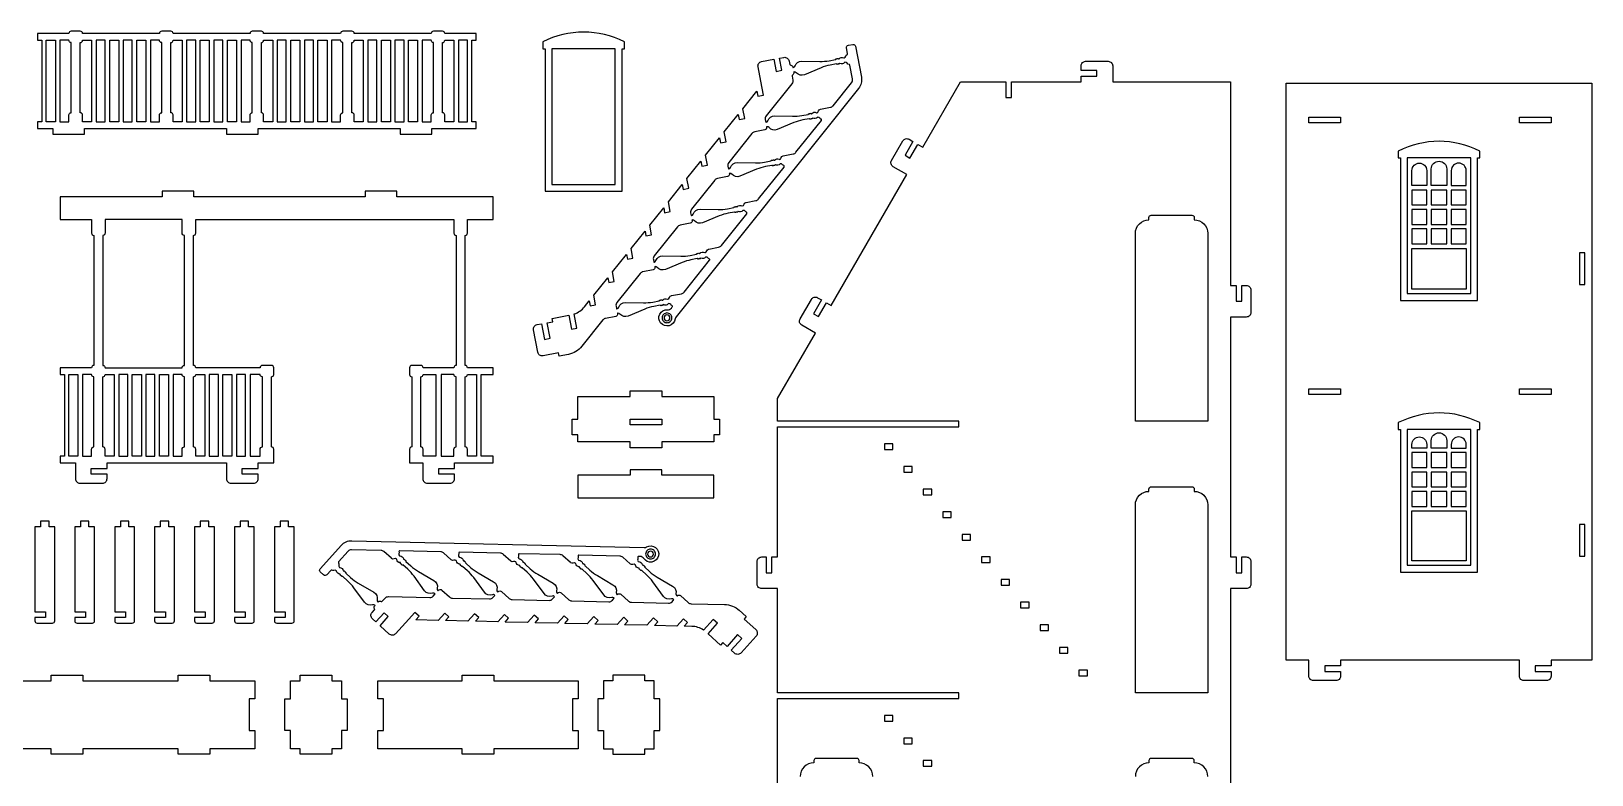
# Model space of a CAD drawing. Extents: x -1025 to 1051, y -1223 to 592.
# Drawn here: x 224 to 1051, y 198 to 592 of the extents above; entities that cross this region are included whole.
import ezdxf

# ---------------------------------------------------------------- set-up
doc = ezdxf.new("R2010")
doc.units = 0
doc.header["$MEASUREMENT"] = 0
doc.layers.add('LAYER1', color=18, linetype='CONTINUOUS')

msp = doc.modelspace()

# ---------------------------------------------------------------- linework, layer by layer
at = {"layer": 'LAYER1'}
for points in [[(327.12, 540.73), (327.12, 537.73), (343.92, 537.73), (343.92, 540.73), (419.2, 540.73), (419.2, 537.73), (436, 537.73), (436, 540.73), (459.4, 540.73), (459.4, 544.33), (457.24, 544.33), (457.24, 587.53), (459.4, 587.53), (459.4, 591.13), (442.84, 591.13, 0.414214), (441.64, 592.33), (436.84, 592.33, 0.414214), (435.64, 591.13), (394.84, 591.13, 0.414214), (393.64, 592.33), (388.84, 592.33, 0.414214), (387.64, 591.13), (346.84, 591.13, 0.414214), (345.64, 592.33), (340.84, 592.33, 0.414214), (339.64, 591.13), (298.84, 591.13, 0.414214), (297.64, 592.33), (292.84, 592.33, 0.414214), (291.64, 591.13), (250.84, 591.13, 0.414214), (249.64, 592.33), (244.84, 592.33, 0.414214), (243.64, 591.13), (227.07, 591.13), (227.07, 587.53), (229.24, 587.53), (229.24, 544.33), (227.07, 544.33), (227.07, 540.73), (235.05, 540.73), (235.05, 537.73), (251.85, 537.73), (251.85, 540.73)], [(244.84, 549.13), (244.84, 586.33, -0.414214), (243.64, 587.53), (238.84, 587.53), (238.84, 544.33), (243.64, 544.33), (243.64, 547.93, -0.414214)], [(249.64, 549.13), (249.64, 586.33, 0.414214), (250.84, 587.53), (255.64, 587.53), (255.64, 544.33), (250.84, 544.33), (250.84, 547.93, 0.414214)], [(291.64, 544.33), (291.64, 547.93, -0.414214), (292.84, 549.13), (292.84, 586.33, -0.414214), (291.64, 587.53), (286.84, 587.53), (286.84, 544.33)], [(298.84, 544.33), (298.84, 547.93, 0.414214), (297.64, 549.13), (297.64, 586.33, 0.414214), (298.84, 587.53), (303.64, 587.53), (303.64, 544.33)], [(340.84, 549.13), (340.84, 586.33, -0.414214), (339.64, 587.53), (334.84, 587.53), (334.84, 544.33), (339.64, 544.33), (339.64, 547.93, -0.414214)], [(345.64, 549.13), (345.64, 586.33, 0.414214), (346.84, 587.53), (351.64, 587.53), (351.64, 544.33), (346.84, 544.33), (346.84, 547.93, 0.414214)], [(387.64, 544.33), (387.64, 547.93, -0.414214), (388.84, 549.13), (388.84, 586.33, -0.414214), (387.64, 587.53), (382.84, 587.53), (382.84, 544.33)], [(394.84, 544.33), (394.84, 547.93, 0.414214), (393.64, 549.13), (393.64, 586.33, 0.414214), (394.84, 587.53), (399.64, 587.53), (399.64, 544.33)], [(436.84, 549.13), (436.84, 586.33, -0.414214), (435.64, 587.53), (430.84, 587.53), (430.84, 544.33), (435.64, 544.33), (435.64, 547.93, -0.414214)], [(441.64, 549.13), (441.64, 586.33, 0.414214), (442.84, 587.53), (447.64, 587.53), (447.64, 544.33), (442.84, 544.33), (442.84, 547.93, 0.414214)], [(496.01, 583.07), (496.01, 507.47), (536.81, 507.47), (536.81, 583.07), (538.01, 583.07), (538.01, 586.67, 0.238913), (494.81, 586.67), (494.81, 583.07)], [(508.56, 441.7), (509.96, 434.31), (512.91, 434.87), (511.49, 442.39, 0.140614), (516.88, 446.22), (519.34, 449.29), (519.84, 446.67), (522.78, 447.23), (521.81, 452.38), (529.22, 461.65), (529.71, 459.03), (532.66, 459.59), (531.69, 464.74), (539.09, 474.01), (539.59, 471.39), (542.54, 471.95), (541.56, 477.1), (548.97, 486.37), (549.47, 483.75), (552.41, 484.31), (551.44, 489.46), (558.85, 498.73), (559.34, 496.11), (562.29, 496.66), (561.32, 501.82), (568.72, 511.09), (569.22, 508.47), (572.17, 509.02), (571.19, 514.18), (578.6, 523.44), (579.09, 520.82), (582.04, 521.38), (581.07, 526.53), (588.48, 535.8), (588.97, 533.18), (591.92, 533.74), (590.94, 538.89), (598.35, 548.16), (598.85, 545.54), (601.8, 546.1), (600.82, 551.25), (608.23, 560.52), (608.72, 557.9), (611.67, 558.46), (610.29, 565.78), (608.85, 573.4, -0.414214), (610.76, 576.21), (617.24, 577.43), (618.45, 571.05), (621.4, 571.61), (620.19, 577.99), (622.55, 578.44, -0.414214), (625.35, 576.52), (625.7, 574.7, 0.352171), (626.16, 574.31, -0.352171), (627.3, 573.34), (627.35, 573.06), (627.55, 573.1, 0.272519), (628.46, 573.9, -0.328849), (632.1, 576.47), (641.63, 576.28, 0.051698), (646.56, 576.7), (649.94, 577.33, 0.366837), (650.04, 577.45, -0.600564), (650.44, 577.68, 0.39765), (650.6, 577.71, -0.39765), (650.96, 577.78, 0.39765), (651.12, 577.81, -0.594353), (651.58, 577.75, 0.584261), (651.78, 577.72, -0.375636), (654.28, 578.21, 0.187098), (654.45, 578.19, 0.294683), (655.37, 579.11, -0.244569), (656.07, 579.97, 0.352171), (656.35, 580.5), (655.79, 583.5, -0.414214), (656.74, 584.9), (659.1, 585.35, -0.414214), (660.5, 584.39), (663.63, 567.88, -0.21865), (662.18, 562.04), (565.38, 440.92, 0.134714), (564.87, 439.75, -0.655406), (557.25, 437.63, -0.655406), (560.89, 444.65, 0.245805), (562.93, 445.54), (563.41, 446.14, 0.507332), (563.21, 446.89, -0.156752), (562.63, 447.35, 0.294683), (561.44, 447.88, 0.187098), (561.29, 447.79, -0.375636), (558.79, 447.34, 0.584261), (558.61, 447.24, -0.594353), (558.2, 447.01, 0.39765), (558.04, 446.98, -0.39765), (557.69, 446.92, 0.39765), (557.52, 446.88, -0.600564), (557.06, 446.95, 0.366837), (556.93, 447.03), (553.55, 446.39, 0.051698), (548.81, 444.97), (540, 441.31, -0.328849), (535.69, 442.38, 0.272519), (534.54, 442.79), (534.34, 442.76), (534.39, 442.48, -0.414214), (533.44, 441.08), (528.07, 440.07, 0.179323), (526.64, 439.21), (515.53, 425.3, -0.179323), (508.39, 421), (503.49, 420.08), (503.17, 421.8), (494.91, 420.24, -0.414214), (492.11, 422.15), (489.88, 433.94, -0.414214), (491.79, 436.75), (494.15, 437.19), (495.71, 428.94), (498.66, 429.5), (497.1, 437.75), (500.05, 438.31), (499.72, 440.03)], [(657.07, 574.76, -0.251154), (656.09, 575.3, 0.294683), (654.9, 575.83, 0.187098), (654.75, 575.74, -0.375636), (652.24, 575.29, 0.584261), (652.06, 575.19, -0.594353), (651.66, 574.96, 0.39765), (651.5, 574.93, -0.39765), (651.14, 574.87, 0.39765), (650.98, 574.84, -0.600564), (650.52, 574.9, 0.366837), (650.38, 574.98), (647.01, 574.34, 0.051698), (642.27, 572.92), (633.46, 569.27, -0.328849), (629.14, 570.33, 0.272519), (627.99, 570.74), (627.8, 570.71), (627.85, 570.43, -0.352171), (627.14, 569.11, 0.352171), (626.86, 568.58), (627.26, 566.45, -0.21865), (626.77, 564.51), (613.11, 547.41, 0.21865), (612.63, 545.46), (612.91, 543.98), (613.1, 544.02, 0.272519), (614.02, 544.82, -0.328849), (617.65, 547.39), (627.19, 547.2, 0.051698), (632.12, 547.61), (635.49, 548.25, 0.366837), (635.59, 548.37, -0.600564), (636, 548.6, 0.39765), (636.16, 548.63, -0.39765), (636.51, 548.7, 0.39765), (636.68, 548.73, -0.594353), (637.13, 548.67, 0.584261), (637.34, 548.64, -0.375636), (639.84, 549.13, 0.187098), (640.01, 549.11, 0.294683), (640.93, 550.03, -0.302722), (641.88, 550.96), (641.99, 550.98), (647.24, 551.98, 0.179323), (648.67, 552.84), (658.43, 565.04, 0.21865), (658.91, 566.99), (657.51, 574.37, 0.352171)], [(1050.73, 564.72), (1050.73, 258.78), (1029.13, 258.78), (1029.13, 255.78), (1020.73, 255.78), (1020.73, 252.78), (1029.13, 252.78), (1029.13, 250.38, -0.414214), (1026.73, 247.98), (1014.73, 247.98, -0.414214), (1012.33, 250.38), (1012.33, 258.78), (917.61, 258.78), (917.61, 255.78), (909.21, 255.78), (909.21, 252.78), (917.61, 252.78), (917.61, 250.38, -0.414214), (915.21, 247.98), (903.21, 247.98, -0.414214), (900.81, 250.38), (900.81, 258.78), (888.81, 258.78), (888.81, 564.72)], [(615.84, 523.66, -0.600564), (616.24, 523.88, 0.39765), (616.41, 523.91, -0.39765), (616.76, 523.98, 0.39765), (616.92, 524.01, -0.594353), (617.38, 523.95, 0.584261), (617.59, 523.92, -0.375636), (620.08, 524.42, 0.187098), (620.26, 524.39, 0.294683), (621.17, 525.31, -0.302722), (622.12, 526.24), (622.24, 526.27), (627.49, 527.26, 0.179323), (628.92, 528.12), (642.42, 545.01, 0.507332), (642.22, 545.76, -0.156752), (641.65, 546.22, 0.294683), (640.45, 546.75, 0.187098), (640.3, 546.66, -0.375636), (637.8, 546.21, 0.584261), (637.62, 546.1, -0.594353), (637.21, 545.88, 0.39765), (637.05, 545.85, -0.39765), (636.7, 545.78, 0.39765), (636.54, 545.75, -0.600564), (636.08, 545.82, 0.366837), (635.94, 545.89), (632.57, 545.26, 0.051698), (627.82, 543.84), (619.01, 540.18, -0.328849), (614.7, 541.25, 0.272519), (613.55, 541.66), (613.35, 541.62), (613.4, 541.35, -0.414214), (612.45, 539.95), (607.08, 538.94, 0.179323), (605.65, 538.08), (593.36, 522.69, 0.21865), (592.87, 520.75), (593.15, 519.27), (593.35, 519.3, 0.272519), (594.27, 520.1, -0.328849), (597.9, 522.67), (607.43, 522.48, 0.051698), (612.37, 522.9), (615.74, 523.53, 0.366837)], [(949.37, 525.18), (949.37, 449.58), (990.17, 449.58), (990.17, 525.18), (991.37, 525.18), (991.37, 528.78, 0.238913), (948.17, 528.78), (948.17, 525.18)], [(587.68, 497.77, 0.051698), (592.61, 498.18), (595.99, 498.82, 0.366837), (596.09, 498.94, -0.600564), (596.49, 499.17, 0.39765), (596.65, 499.2, -0.39765), (597.01, 499.26, 0.39765), (597.17, 499.29, -0.594353), (597.63, 499.23, 0.584261), (597.84, 499.2, -0.375636), (600.33, 499.7, 0.187098), (600.5, 499.67, 0.294683), (601.42, 500.6, -0.302722), (602.37, 501.53), (602.49, 501.55), (607.74, 502.54, 0.179323), (609.17, 503.4), (622.67, 520.3, 0.507332), (622.46, 521.04, -0.156752), (621.89, 521.5, 0.294683), (620.7, 522.03, 0.187098), (620.55, 521.94, -0.375636), (618.05, 521.49, 0.584261), (617.87, 521.39, -0.594353), (617.46, 521.16, 0.39765), (617.3, 521.13, -0.39765), (616.94, 521.07, 0.39765), (616.78, 521.04, -0.600564), (616.32, 521.1, 0.366837), (616.19, 521.18), (612.81, 520.54, 0.051698), (608.07, 519.12), (599.26, 515.47, -0.328849), (594.94, 516.53, 0.272519), (593.8, 516.94), (593.6, 516.91), (593.65, 516.64, -0.414214), (592.7, 515.23), (587.33, 514.22, 0.179323), (585.9, 513.36), (573.61, 497.97, 0.21865), (573.12, 496.03), (573.4, 494.55), (573.6, 494.59, 0.272519), (574.52, 495.39, -0.328849), (578.15, 497.96)], [(963.29, 518.44), (963.29, 510.52), (955.37, 510.52), (955.37, 518.44, -1)], [(965.69, 510.52), (965.69, 519.3, -1), (973.85, 519.3), (973.85, 510.52)], [(976.25, 518.44), (976.25, 510.52), (984.17, 510.52), (984.17, 518.44, 1)], [(448.01, 363.49), (468.41, 363.49), (468.41, 367.09), (462.04, 367.09), (462.04, 410.29), (468.41, 410.29), (468.41, 413.89), (454.84, 413.89, 0.414214), (453.64, 415.09), (453.64, 484.09, 0.414214), (454.84, 485.29), (454.84, 492.49), (468.41, 492.49), (468.41, 504.49), (417.39, 504.49), (417.39, 507.49), (400.59, 507.49), (400.59, 504.49), (309.89, 504.49), (309.89, 507.49), (293.09, 507.49), (293.09, 504.49), (239.07, 504.49), (239.07, 492.49), (255.64, 492.49), (255.64, 485.29, 0.414214), (256.84, 484.09), (256.84, 415.09, 0.414214), (255.64, 413.89), (239.07, 413.89), (239.07, 410.29), (241.24, 410.29), (241.24, 367.09), (239.07, 367.09), (239.07, 363.49), (247.05, 363.49), (247.05, 355.09, 0.414214), (249.45, 352.69), (261.45, 352.69, 0.414214), (263.85, 355.09), (263.85, 357.49), (255.45, 357.49), (255.45, 360.49), (263.85, 360.49), (263.85, 363.49), (327.13, 363.49), (327.13, 355.09, 0.414214), (329.53, 352.69), (341.53, 352.69, 0.414214), (343.93, 355.09), (343.93, 357.49), (335.53, 357.49), (335.53, 360.49), (343.93, 360.49), (343.93, 363.49), (352.16, 363.49), (352.16, 370.69, 0.414214), (350.96, 371.89), (350.96, 409.09, 0.414214), (352.16, 410.29), (352.16, 413.89, 0.414214), (350.96, 415.09), (346.16, 415.09, 0.414214), (344.96, 413.89), (310.84, 413.89, 0.414214), (309.64, 415.09), (309.64, 484.09, 0.414214), (310.84, 485.29), (310.84, 492.49), (447.64, 492.49), (447.64, 485.29, 0.414214), (448.84, 484.09), (448.84, 415.09, 0.414214), (447.64, 413.89), (431.36, 413.89, 0.414214), (430.16, 415.09), (425.36, 415.09, 0.414214), (424.16, 413.89), (424.16, 410.29, 0.414214), (425.36, 409.09), (425.36, 371.89, 0.414214), (424.16, 370.69), (424.16, 363.49), (431.21, 363.49), (431.21, 355.09, 0.414214), (433.61, 352.69), (445.61, 352.69, 0.414214), (448.01, 355.09), (448.01, 357.49), (439.61, 357.49), (439.61, 360.49), (448.01, 360.49)], [(572.86, 473.46), (576.24, 474.1, 0.366837), (576.33, 474.22, -0.600564), (576.74, 474.45, 0.39765), (576.9, 474.48, -0.39765), (577.26, 474.55, 0.39765), (577.42, 474.58, -0.594353), (577.88, 474.52, 0.584261), (578.08, 474.49, -0.375636), (580.58, 474.98, 0.187098), (580.75, 474.95, 0.294683), (581.67, 475.88, -0.302722), (582.62, 476.81), (582.74, 476.83), (587.98, 477.82, 0.179323), (589.41, 478.68), (602.91, 495.58, 0.507332), (602.71, 496.33, -0.156752), (602.14, 496.79, 0.294683), (600.95, 497.31, 0.187098), (600.8, 497.22, -0.375636), (598.3, 496.77, 0.584261), (598.11, 496.67, -0.594353), (597.71, 496.45, 0.39765), (597.55, 496.42, -0.39765), (597.19, 496.35, 0.39765), (597.03, 496.32, -0.600564), (596.57, 496.38, 0.366837), (596.44, 496.46), (593.06, 495.82, 0.051698), (588.32, 494.41), (579.51, 490.75, -0.328849), (575.19, 491.81, 0.272519), (574.05, 492.23), (573.85, 492.19), (573.9, 491.92, -0.414214), (572.94, 490.52), (567.58, 489.5, 0.179323), (566.15, 488.64), (553.85, 473.26, 0.21865), (553.37, 471.31), (553.65, 469.83), (553.85, 469.87, 0.272519), (554.76, 470.67, -0.328849), (558.39, 473.24), (567.93, 473.05, 0.051698)], [(261.64, 415.09, -0.414214), (262.84, 413.89), (303.64, 413.89, -0.414214), (304.84, 415.09), (304.84, 484.09, -0.414214), (303.64, 485.29), (303.64, 492.49), (262.84, 492.49), (262.84, 485.29, -0.414214), (261.64, 484.09)], [(847.23, 485.16), (847.23, 385.56), (808.83, 385.56), (808.83, 485.16, -0.414214), (816.03, 492.36), (816.03, 493.56, -0.414214), (817.23, 494.76), (838.83, 494.76, -0.414214), (840.03, 493.56), (840.03, 492.36, -0.414214)], [(556.48, 449.38, 0.366837), (556.58, 449.5, -0.600564), (556.99, 449.73, 0.39765), (557.15, 449.76, -0.39765), (557.5, 449.83, 0.39765), (557.67, 449.86, -0.594353), (558.12, 449.8, 0.584261), (558.33, 449.77, -0.375636), (560.83, 450.26, 0.187098), (561, 450.24, 0.294683), (561.91, 451.16, -0.302722), (562.87, 452.09), (562.98, 452.11), (568.23, 453.11, 0.179323), (569.66, 453.97), (583.16, 470.86, 0.507332), (582.96, 471.61, -0.156752), (582.39, 472.07, 0.294683), (581.2, 472.59, 0.187098), (581.05, 472.51, -0.375636), (578.54, 472.06, 0.584261), (578.36, 471.95, -0.594353), (577.96, 471.73, 0.39765), (577.79, 471.7, -0.39765), (577.44, 471.63, 0.39765), (577.28, 471.6, -0.600564), (576.82, 471.67, 0.366837), (576.68, 471.74), (573.31, 471.1, 0.051698), (568.56, 469.69), (559.76, 466.03, -0.328849), (555.44, 467.1, 0.272519), (554.29, 467.51), (554.09, 467.47), (554.15, 467.2, -0.414214), (553.19, 465.8), (547.82, 464.78, 0.179323), (546.39, 463.92), (534.1, 448.54, 0.21865), (533.62, 446.6), (533.9, 445.11), (534.09, 445.15, 0.272519), (535.01, 445.95, -0.328849), (538.64, 448.52), (548.18, 448.33, 0.051698), (553.11, 448.75)], [(560.6, 442.94, 0.414214), (558, 440.34, 0.414214), (560.6, 437.75, 0.414214), (563.2, 440.34, 0.414214)], [(560.6, 441.9, 0.414214), (559.05, 440.34, 0.414214), (560.6, 438.79, 0.414214), (562.15, 440.34, 0.414214)], [(256.84, 371.89), (256.84, 409.09, -0.414214), (255.64, 410.29), (250.84, 410.29), (250.84, 367.09), (255.64, 367.09), (255.64, 370.69, -0.414214)], [(261.64, 371.89), (261.64, 409.09, 0.414214), (262.84, 410.29), (267.64, 410.29), (267.64, 367.09), (262.84, 367.09), (262.84, 370.69, 0.414214)], [(303.64, 367.09), (303.64, 370.69, -0.414214), (304.84, 371.89), (304.84, 409.09, -0.414214), (303.64, 410.29), (298.84, 410.29), (298.84, 367.09)], [(310.84, 367.09), (310.84, 370.69, 0.414214), (309.64, 371.89), (309.64, 409.09, 0.414214), (310.84, 410.29), (315.64, 410.29), (315.64, 367.09)], [(346.16, 371.89), (346.16, 409.09, -0.414214), (344.96, 410.29), (339.64, 410.29), (339.64, 367.09), (344.96, 367.09), (344.96, 370.69, -0.414214)], [(431.36, 367.09), (431.36, 370.69, 0.414214), (430.16, 371.89), (430.16, 409.09, 0.414214), (431.36, 410.29), (438.04, 410.29), (438.04, 367.09)], [(448.84, 371.89), (448.84, 409.09, -0.414214), (447.64, 410.29), (440.96, 410.29), (440.96, 367.09), (447.64, 367.09), (447.64, 370.69, -0.414214)], [(453.64, 371.89), (453.64, 409.09, 0.414214), (454.84, 410.29), (459.64, 410.29), (459.64, 367.09), (454.84, 367.09), (454.84, 370.69, 0.414214)], [(949.37, 381.18), (949.37, 305.58), (990.17, 305.58), (990.17, 381.18), (991.37, 381.18), (991.37, 384.78, 0.238913), (948.17, 384.78), (948.17, 381.18)], [(963.29, 373.24), (963.29, 371.32), (955.37, 371.32), (955.37, 373.24, -1)], [(965.69, 371.32), (965.69, 375.3, -1), (973.85, 375.3), (973.85, 371.32)], [(976.25, 373.24), (976.25, 371.32), (984.17, 371.32), (984.17, 373.24, 1)], [(847.23, 341.16), (847.23, 241.56), (808.83, 241.56), (808.83, 341.16, -0.414214), (816.03, 348.36), (816.03, 349.56, -0.414214), (817.23, 350.76), (838.83, 350.76, -0.414214), (840.03, 349.56), (840.03, 348.36, -0.414214)], [(225.61, 329.49), (225.61, 284.49), (231.29, 284.49), (231.29, 281.49), (225.61, 281.49), (225.61, 279.69, 0.414214), (226.81, 278.49), (234.89, 278.49, 0.414214), (236.09, 279.69), (236.09, 329.49), (233.09, 329.49), (233.09, 332.49), (228.61, 332.49), (228.61, 329.49)], [(246.76, 329.49), (246.76, 284.49), (252.45, 284.49), (252.45, 281.49), (246.76, 281.49), (246.76, 279.69, 0.414214), (247.96, 278.49), (256.05, 278.49, 0.414214), (257.25, 279.69), (257.25, 329.49), (254.25, 329.49), (254.25, 332.49), (249.76, 332.49), (249.76, 329.49)], [(267.92, 329.49), (267.92, 284.49), (273.6, 284.49), (273.6, 281.49), (267.92, 281.49), (267.92, 279.69, 0.414214), (269.12, 278.49), (277.2, 278.49, 0.414214), (278.4, 279.69), (278.4, 329.49), (275.4, 329.49), (275.4, 332.49), (270.92, 332.49), (270.92, 329.49)], [(289.08, 329.49), (289.08, 284.49), (294.76, 284.49), (294.76, 281.49), (289.08, 281.49), (289.08, 279.69, 0.414214), (290.28, 278.49), (298.36, 278.49, 0.414214), (299.56, 279.69), (299.56, 329.49), (296.56, 329.49), (296.56, 332.49), (292.08, 332.49), (292.08, 329.49)], [(310.24, 329.49), (310.24, 284.49), (315.92, 284.49), (315.92, 281.49), (310.24, 281.49), (310.24, 279.69, 0.414214), (311.44, 278.49), (319.52, 278.49, 0.414214), (320.72, 279.69), (320.72, 329.49), (317.72, 329.49), (317.72, 332.49), (313.24, 332.49), (313.24, 329.49)], [(331.39, 329.49), (331.39, 284.49), (337.07, 284.49), (337.07, 281.49), (331.39, 281.49), (331.39, 279.69, 0.414214), (332.59, 278.49), (340.67, 278.49, 0.414214), (341.87, 279.69), (341.87, 329.49), (338.87, 329.49), (338.87, 332.49), (334.39, 332.49), (334.39, 329.49)], [(352.55, 329.49), (352.55, 284.49), (358.23, 284.49), (358.23, 281.49), (352.55, 281.49), (352.55, 279.69, 0.414214), (353.75, 278.49), (361.83, 278.49, 0.414214), (363.03, 279.69), (363.03, 329.49), (360.03, 329.49), (360.03, 332.49), (355.55, 332.49), (355.55, 329.49)], [(582.34, 272.89), (587.37, 278.47), (585.14, 280.48), (580.02, 274.79, 0.140614), (573.7, 276.77), (569.77, 276.86), (571.56, 278.84), (569.33, 280.85), (565.82, 276.95), (553.96, 277.23), (555.74, 279.21), (553.51, 281.22), (550, 277.32), (538.14, 277.6), (539.92, 279.58), (537.69, 281.59), (534.19, 277.69), (522.32, 277.97), (524.11, 279.95), (521.88, 281.96), (518.37, 278.06), (506.51, 278.34), (508.29, 280.32), (506.06, 282.33), (502.55, 278.43), (490.69, 278.71), (492.48, 280.69), (490.25, 282.7), (486.74, 278.8), (474.88, 279.08), (476.66, 281.06), (474.43, 283.07), (470.92, 279.18), (459.06, 279.45), (460.84, 281.43), (458.62, 283.44), (455.11, 279.55), (443.24, 279.82), (445.03, 281.81), (442.8, 283.81), (439.29, 279.92), (427.43, 280.19), (429.21, 282.18), (426.98, 284.18), (422, 278.65), (416.8, 272.88, -0.414214), (413.42, 272.7), (408.51, 277.12), (412.86, 281.94), (410.63, 283.95), (406.28, 279.13), (404.5, 280.74, -0.414214), (404.32, 284.13), (405.56, 285.5, 0.352171), (405.59, 286.1, -0.352171), (405.68, 287.6), (405.86, 287.81), (405.71, 287.94, 0.272519), (404.52, 288.19, -0.328849), (400.28, 289.52), (394.65, 297.22, 0.051698), (391.33, 300.89), (388.78, 303.19, 0.366837), (388.63, 303.2, -0.600564), (388.2, 303.38, 0.39765), (388.08, 303.49, -0.39765), (387.81, 303.73, 0.39765), (387.69, 303.84, -0.594353), (387.46, 304.24, 0.584261), (387.36, 304.43, -0.375636), (385.45, 306.11, 0.187098), (385.37, 306.27, 0.294683), (384.08, 306.44, -0.244569), (382.97, 306.48, 0.352171), (382.38, 306.38), (380.34, 304.11, -0.414214), (378.64, 304.03), (376.86, 305.63, -0.414214), (376.77, 307.33), (388.02, 319.81, -0.21865), (393.53, 322.19), (548.55, 318.56, 0.134714), (549.78, 318.87, -0.655406), (556.09, 314.09, -0.655406), (548.29, 312.73, 0.245805), (546.35, 313.81), (545.58, 313.83, 0.507332), (545.11, 313.21, -0.156752), (545.09, 312.48, 0.294683), (545.39, 311.21, 0.187098), (545.55, 311.15, -0.375636), (547.43, 309.43, 0.584261), (547.62, 309.35, -0.594353), (548.04, 309.16, 0.39765), (548.16, 309.05, -0.39765), (548.43, 308.81, 0.39765), (548.56, 308.7, -0.600564), (548.78, 308.29, 0.366837), (548.8, 308.14), (551.36, 305.84, 0.051698), (555.36, 302.92), (563.6, 298.13, -0.328849), (565.37, 294.05, 0.272519), (565.74, 292.89), (565.88, 292.75), (566.07, 292.96, -0.414214), (567.76, 293.05), (571.82, 289.39, 0.179323), (573.37, 288.78), (591.16, 288.36, -0.179323), (598.91, 285.28), (602.62, 281.95), (601.44, 280.65), (607.69, 275.02, -0.414214), (607.86, 271.63), (599.83, 262.72, -0.414214), (596.44, 262.54), (594.66, 264.15), (600.28, 270.39), (598.05, 272.4), (592.43, 266.15), (590.2, 268.16), (589.03, 266.86)], [(386.51, 310.43, -0.251154), (386.67, 309.32, 0.294683), (386.98, 308.05, 0.187098), (387.14, 307.98, -0.375636), (389.01, 306.27, 0.584261), (389.2, 306.18, -0.594353), (389.63, 306, 0.39765), (389.75, 305.89, -0.39765), (390.02, 305.64, 0.39765), (390.14, 305.53, -0.600564), (390.37, 305.13, 0.366837), (390.39, 304.98), (392.94, 302.68, 0.051698), (396.94, 299.76), (405.19, 294.97, -0.328849), (406.95, 290.89, 0.272519), (407.32, 289.73), (407.47, 289.59), (407.66, 289.8, -0.352171), (409.14, 290.04, 0.352171), (409.73, 290.13), (411.18, 291.74, -0.21865), (413.02, 292.54), (434.9, 292.02, 0.21865), (436.74, 292.82), (437.75, 293.94), (437.6, 294.07, 0.272519), (436.41, 294.31, -0.328849), (432.17, 295.65), (426.54, 303.35, 0.051698), (423.22, 307.02), (420.67, 309.32, 0.366837), (420.52, 309.32, -0.600564), (420.09, 309.51, 0.39765), (419.97, 309.62, -0.39765), (419.7, 309.86, 0.39765), (419.58, 309.97, -0.594353), (419.35, 310.37, 0.584261), (419.24, 310.56, -0.375636), (417.34, 312.24, 0.187098), (417.26, 312.39, 0.294683), (415.97, 312.56, -0.302722), (414.65, 312.76), (414.56, 312.84), (410.59, 316.41, 0.179323), (409.04, 317.03), (393.42, 317.39, 0.21865), (391.58, 316.6), (386.55, 311.01, 0.352171)], [(452.15, 308.58, -0.600564), (451.72, 308.77, 0.39765), (451.6, 308.88, -0.39765), (451.33, 309.12, 0.39765), (451.21, 309.23, -0.594353), (450.98, 309.63, 0.584261), (450.88, 309.81, -0.375636), (448.97, 311.5, 0.187098), (448.89, 311.65, 0.294683), (447.6, 311.82, -0.302722), (446.28, 312.01), (446.19, 312.09), (442.22, 315.67, 0.179323), (440.67, 316.29), (419.05, 316.79, 0.507332), (418.58, 316.18, -0.156752), (418.56, 315.44, 0.294683), (418.86, 314.18, 0.187098), (419.02, 314.11, -0.375636), (420.9, 312.39, 0.584261), (421.09, 312.31, -0.594353), (421.52, 312.12, 0.39765), (421.64, 312.01, -0.39765), (421.91, 311.77, 0.39765), (422.03, 311.66, -0.600564), (422.26, 311.26, 0.366837), (422.28, 311.1), (424.83, 308.81, 0.051698), (428.83, 305.89), (437.07, 301.1, -0.328849), (438.84, 297.02, 0.272519), (439.21, 295.85), (439.36, 295.72), (439.54, 295.92, -0.414214), (441.24, 296.01), (445.3, 292.36, 0.179323), (446.85, 291.74), (466.53, 291.28, 0.21865), (468.37, 292.07), (469.38, 293.19), (469.23, 293.33, 0.272519), (468.04, 293.57, -0.328849), (463.8, 294.91), (458.17, 302.61, 0.051698), (454.85, 306.28), (452.3, 308.58, 0.366837)], [(489.8, 301.86, 0.051698), (486.49, 305.54), (483.93, 307.84, 0.366837), (483.78, 307.84, -0.600564), (483.35, 308.03, 0.39765), (483.23, 308.14, -0.39765), (482.96, 308.38, 0.39765), (482.84, 308.49, -0.594353), (482.61, 308.89, 0.584261), (482.51, 309.07, -0.375636), (480.6, 310.76, 0.187098), (480.52, 310.91, 0.294683), (479.23, 311.08, -0.302722), (477.91, 311.27), (477.82, 311.35), (473.86, 314.93, 0.179323), (472.31, 315.54), (450.68, 316.05, 0.507332), (450.21, 315.44, -0.156752), (450.19, 314.7, 0.294683), (450.5, 313.44, 0.187098), (450.66, 313.37, -0.375636), (452.53, 311.65, 0.584261), (452.72, 311.57, -0.594353), (453.15, 311.38, 0.39765), (453.27, 311.27, -0.39765), (453.54, 311.03, 0.39765), (453.66, 310.92, -0.600564), (453.89, 310.52, 0.366837), (453.91, 310.36), (456.46, 308.06, 0.051698), (460.46, 305.15), (468.71, 300.35, -0.328849), (470.47, 296.27, 0.272519), (470.84, 295.11), (470.99, 294.98), (471.17, 295.18, -0.414214), (472.87, 295.27), (476.93, 291.62, 0.179323), (478.48, 291), (498.17, 290.54, 0.21865), (500.01, 291.33), (501.02, 292.45), (500.87, 292.59, 0.272519), (499.67, 292.83, -0.328849), (495.43, 294.16)], [(518.12, 304.8), (515.57, 307.1, 0.366837), (515.41, 307.1, -0.600564), (514.98, 307.28, 0.39765), (514.86, 307.4, -0.39765), (514.59, 307.64, 0.39765), (514.47, 307.75, -0.594353), (514.24, 308.15, 0.584261), (514.14, 308.33, -0.375636), (512.23, 310.02, 0.187098), (512.15, 310.17, 0.294683), (510.86, 310.34, -0.302722), (509.54, 310.53), (509.46, 310.61), (505.49, 314.19, 0.179323), (503.94, 314.8), (482.32, 315.31, 0.507332), (481.84, 314.7, -0.156752), (481.82, 313.96, 0.294683), (482.13, 312.7, 0.187098), (482.29, 312.63, -0.375636), (484.16, 310.91, 0.584261), (484.36, 310.83, -0.594353), (484.78, 310.64, 0.39765), (484.9, 310.53, -0.39765), (485.17, 310.29, 0.39765), (485.29, 310.18, -0.600564), (485.52, 309.77, 0.366837), (485.54, 309.62), (488.09, 307.32, 0.051698), (492.09, 304.41), (500.34, 299.61, -0.328849), (502.11, 295.53, 0.272519), (502.47, 294.37), (502.62, 294.24), (502.81, 294.44, -0.414214), (504.5, 294.53), (508.56, 290.88, 0.179323), (510.11, 290.26), (529.8, 289.8, 0.21865), (531.64, 290.59), (532.65, 291.71), (532.5, 291.85, 0.272519), (531.3, 292.09, -0.328849), (527.06, 293.42), (521.43, 301.12, 0.051698)], [(547.2, 306.35, 0.366837), (547.04, 306.36, -0.600564), (546.62, 306.54, 0.39765), (546.49, 306.65, -0.39765), (546.23, 306.9, 0.39765), (546.1, 307.01, -0.594353), (545.87, 307.41, 0.584261), (545.77, 307.59, -0.375636), (543.87, 309.28, 0.187098), (543.78, 309.43, 0.294683), (542.49, 309.6, -0.302722), (541.18, 309.79), (541.09, 309.87), (537.12, 313.45, 0.179323), (535.57, 314.06), (513.95, 314.57, 0.507332), (513.48, 313.95, -0.156752), (513.46, 313.22, 0.294683), (513.76, 311.95, 0.187098), (513.92, 311.89, -0.375636), (515.8, 310.17, 0.584261), (515.99, 310.09, -0.594353), (516.41, 309.9, 0.39765), (516.53, 309.79, -0.39765), (516.8, 309.55, 0.39765), (516.92, 309.44, -0.600564), (517.15, 309.03, 0.366837), (517.17, 308.88), (519.72, 306.58, 0.051698), (523.72, 303.67), (531.97, 298.87, -0.328849), (533.74, 294.79, 0.272519), (534.1, 293.63), (534.25, 293.49), (534.44, 293.7, -0.414214), (536.13, 293.79), (540.19, 290.13, 0.179323), (541.74, 289.52), (561.43, 289.06, 0.21865), (563.27, 289.85), (564.28, 290.97), (564.13, 291.1, 0.272519), (562.94, 291.35, -0.328849), (558.69, 292.68), (553.07, 300.38, 0.051698), (549.75, 304.06)], [(551.89, 317.71, 0.414214), (549.29, 315.11, 0.414214), (551.89, 312.51, 0.414214), (554.49, 315.11, 0.414214)], [(551.89, 316.66, 0.414214), (550.34, 315.11, 0.414214), (551.89, 313.55, 0.414214), (553.45, 315.11, 0.414214)]]:
    msp.add_lwpolyline(points, format="xyb", close=True, dxfattribs=at)
for points in [[(231.64, 544.33), (231.64, 587.53), (236.44, 587.53), (236.44, 544.33)], [(262.84, 544.33), (262.84, 587.53), (258.04, 587.53), (258.04, 544.33)], [(270.04, 587.53), (270.04, 544.33), (265.24, 544.33), (265.24, 587.53)], [(277.24, 544.33), (277.24, 587.53), (272.44, 587.53), (272.44, 544.33)], [(284.44, 587.53), (284.44, 544.33), (279.64, 544.33), (279.64, 587.53)], [(306.04, 587.53), (306.04, 544.33), (310.84, 544.33), (310.84, 587.53)], [(313.24, 544.33), (313.24, 587.53), (318.04, 587.53), (318.04, 544.33)], [(320.44, 587.53), (320.44, 544.33), (325.24, 544.33), (325.24, 587.53)], [(327.64, 544.33), (327.64, 587.53), (332.44, 587.53), (332.44, 544.33)], [(358.84, 544.33), (358.84, 587.53), (354.04, 587.53), (354.04, 544.33)], [(366.04, 587.53), (366.04, 544.33), (361.24, 544.33), (361.24, 587.53)], [(373.24, 544.33), (373.24, 587.53), (368.44, 587.53), (368.44, 544.33)], [(380.44, 587.53), (380.44, 544.33), (375.64, 544.33), (375.64, 587.53)], [(402.04, 587.53), (402.04, 544.33), (406.84, 544.33), (406.84, 587.53)], [(409.24, 544.33), (409.24, 587.53), (414.04, 587.53), (414.04, 544.33)], [(416.44, 587.53), (416.44, 544.33), (421.24, 544.33), (421.24, 587.53)], [(423.64, 544.33), (423.64, 587.53), (428.44, 587.53), (428.44, 544.33)], [(454.84, 544.33), (454.84, 587.53), (450.04, 587.53), (450.04, 544.33)], [(533.21, 583.07), (499.61, 583.07), (499.61, 511.07), (533.21, 511.07)], [(900.81, 546.78), (917.61, 546.78), (917.61, 543.78), (900.81, 543.78)], [(1012.33, 546.78), (1029.13, 546.78), (1029.13, 543.78), (1012.33, 543.78)], [(986.57, 525.18), (952.97, 525.18), (952.97, 453.18), (986.57, 453.18)], [(955.37, 500.2), (963.29, 500.2), (963.29, 508.12), (955.37, 508.12)], [(965.69, 500.2), (973.85, 500.2), (973.85, 508.12), (965.69, 508.12)], [(976.25, 500.2), (984.17, 500.2), (984.17, 508.12), (976.25, 508.12)], [(955.37, 489.88), (963.29, 489.88), (963.29, 497.8), (955.37, 497.8)], [(965.69, 489.88), (973.85, 489.88), (973.85, 497.8), (965.69, 497.8)], [(976.25, 489.88), (984.17, 489.88), (984.17, 497.8), (976.25, 497.8)], [(955.37, 479.56), (963.29, 479.56), (963.29, 487.48), (955.37, 487.48)], [(965.69, 479.56), (973.85, 479.56), (973.85, 487.48), (965.69, 487.48)], [(976.25, 479.56), (984.17, 479.56), (984.17, 487.48), (976.25, 487.48)], [(984.17, 455.58), (955.37, 455.58), (955.37, 477.16), (984.17, 477.16)], [(1045.63, 457.98), (1047.13, 457.98), (1047.13, 474.78), (1044.13, 474.78), (1044.13, 457.98)], [(243.64, 367.09), (243.64, 410.29), (248.44, 410.29), (248.44, 367.09)], [(274.84, 367.09), (274.84, 410.29), (270.04, 410.29), (270.04, 367.09)], [(282.04, 410.29), (282.04, 367.09), (277.24, 367.09), (277.24, 410.29)], [(289.24, 367.09), (289.24, 410.29), (284.44, 410.29), (284.44, 367.09)], [(296.44, 410.29), (296.44, 367.09), (291.64, 367.09), (291.64, 410.29)], [(318.04, 410.29), (318.04, 367.09), (322.84, 367.09), (322.84, 410.29)], [(325.24, 367.09), (325.24, 410.29), (330.04, 410.29), (330.04, 367.09)], [(332.44, 410.29), (332.44, 367.09), (337.24, 367.09), (337.24, 410.29)], [(541, 374.65), (513.4, 374.65), (513.4, 378.25), (510.4, 378.25), (510.4, 386.65), (513.4, 386.65), (513.4, 398.65), (541, 398.65), (541, 401.65), (557.8, 401.65), (557.8, 398.65), (585.4, 398.65), (585.4, 386.65), (588.4, 386.65), (588.4, 378.25), (585.4, 378.25), (585.4, 374.65), (557.8, 374.65), (557.8, 371.47), (541, 371.47)], [(900.81, 402.78), (917.61, 402.78), (917.61, 399.78), (900.81, 399.78)], [(1012.33, 402.78), (1029.13, 402.78), (1029.13, 399.78), (1012.33, 399.78)], [(557.8, 383.65), (541, 383.65), (541, 386.65), (557.8, 386.65)], [(986.57, 381.18), (952.97, 381.18), (952.97, 309.18), (986.57, 309.18)], [(675.82, 370.56), (680.3, 370.56), (680.3, 373.56), (675.82, 373.56)], [(955.37, 361), (963.29, 361), (963.29, 368.92), (955.37, 368.92)], [(965.69, 361), (973.85, 361), (973.85, 368.92), (965.69, 368.92)], [(976.25, 361), (984.17, 361), (984.17, 368.92), (976.25, 368.92)], [(557.8, 356.85), (557.8, 359.85), (541, 359.85), (541, 356.85), (513.4, 356.85), (513.4, 344.85), (585.4, 344.85), (585.4, 356.85)], [(686.13, 358.56), (690.61, 358.56), (690.61, 361.56), (686.13, 361.56)], [(955.37, 350.68), (963.29, 350.68), (963.29, 358.6), (955.37, 358.6)], [(965.69, 350.68), (973.85, 350.68), (973.85, 358.6), (965.69, 358.6)], [(976.25, 350.68), (984.17, 350.68), (984.17, 358.6), (976.25, 358.6)], [(696.44, 346.56), (700.92, 346.56), (700.92, 349.56), (696.44, 349.56)], [(955.37, 340.36), (963.29, 340.36), (963.29, 348.28), (955.37, 348.28)], [(965.69, 340.36), (973.85, 340.36), (973.85, 348.28), (965.69, 348.28)], [(976.25, 340.36), (984.17, 340.36), (984.17, 348.28), (976.25, 348.28)], [(706.75, 334.56), (711.23, 334.56), (711.23, 337.56), (706.75, 337.56)], [(984.17, 311.58), (955.37, 311.58), (955.37, 337.96), (984.17, 337.96)], [(717.06, 322.56), (721.54, 322.56), (721.54, 325.56), (717.06, 325.56)], [(1045.63, 313.98), (1047.13, 313.98), (1047.13, 330.78), (1044.13, 330.78), (1044.13, 313.98)], [(727.37, 310.56), (731.85, 310.56), (731.85, 313.56), (727.37, 313.56)], [(737.68, 298.56), (742.16, 298.56), (742.16, 301.56), (737.68, 301.56)], [(747.99, 286.56), (752.47, 286.56), (752.47, 289.56), (747.99, 289.56)], [(758.3, 274.56), (762.78, 274.56), (762.78, 277.56), (758.3, 277.56)], [(768.6, 262.56), (773.09, 262.56), (773.09, 265.56), (768.6, 265.56)], [(251.07, 211.92), (251.07, 208.92), (234.27, 208.92), (234.27, 211.92), (183.31, 211.92), (183.31, 247.92), (234.27, 247.92), (234.27, 250.92), (251.07, 250.92), (251.07, 247.92), (301.47, 247.92), (301.47, 250.92), (318.27, 250.92), (318.27, 247.92), (342.23, 247.92), (342.23, 238.32), (339.23, 238.32), (339.23, 221.52), (342.23, 221.52), (342.23, 211.92), (318.27, 211.92), (318.27, 208.92), (301.47, 208.92), (301.47, 211.92)], [(382.95, 211.92), (382.95, 208.92), (366.15, 208.92), (366.15, 211.92), (361.05, 211.92), (361.05, 221.52), (358.05, 221.52), (358.05, 238.32), (361.05, 238.32), (361.05, 247.92), (366.15, 247.92), (366.15, 250.92), (382.95, 250.92), (382.95, 247.92), (388.05, 247.92), (388.05, 238.32), (391.05, 238.32), (391.05, 221.52), (388.05, 221.52), (388.05, 211.92)], [(468.87, 211.92), (468.87, 208.92), (452.07, 208.92), (452.07, 211.92), (407.33, 211.92), (407.33, 221.52), (410.33, 221.52), (410.33, 238.32), (407.33, 238.32), (407.33, 247.92), (452.07, 247.92), (452.07, 250.92), (468.87, 250.92), (468.87, 247.92), (513.61, 247.92), (513.61, 238.32), (510.61, 238.32), (510.61, 221.52), (513.61, 221.52), (513.61, 211.92)], [(548.79, 211.92), (553.89, 211.92), (553.89, 221.52), (556.89, 221.52), (556.89, 238.32), (553.89, 238.32), (553.89, 247.92), (548.79, 247.92), (548.79, 250.92), (531.99, 250.92), (531.99, 247.92), (526.89, 247.92), (526.89, 238.32), (523.89, 238.32), (523.89, 221.52), (526.89, 221.52), (526.89, 211.92), (531.99, 211.92), (531.99, 208.92), (548.79, 208.92)], [(778.91, 250.56), (783.39, 250.56), (783.39, 253.56), (778.91, 253.56)], [(675.82, 226.56), (680.3, 226.56), (680.3, 229.56), (675.82, 229.56)], [(686.13, 214.56), (690.61, 214.56), (690.61, 217.56), (686.13, 217.56)], [(696.44, 202.56), (700.92, 202.56), (700.92, 205.56), (696.44, 205.56)]]:
    msp.add_lwpolyline(points, close=True, dxfattribs=at)
for points in [[(619.23, 169.56), (619.23, 238.56), (715.23, 238.56), (715.23, 241.56), (619.23, 241.56), (619.23, 296.76), (610.83, 296.76, -0.414214), (608.43, 299.16), (608.43, 311.16, -0.414214), (610.83, 313.56), (613.23, 313.56), (613.23, 305.16), (616.23, 305.16), (616.23, 313.56), (619.23, 313.56), (619.23, 382.56), (715.23, 382.56), (715.23, 385.56), (619.23, 385.56), (619.23, 397.56), (639.28, 432.29), (632, 436.49, -0.414214), (631.13, 439.77), (637.13, 450.16, -0.414214), (640.4, 451.04), (642.48, 449.84), (638.28, 442.56), (640.88, 441.06), (645.08, 448.34), (647.68, 446.84), (687.78, 516.29), (680.5, 520.49, -0.414214), (679.62, 523.77), (685.62, 534.16, -0.414214), (688.9, 535.04), (690.98, 533.84), (686.78, 526.56), (689.38, 525.06), (693.58, 532.34), (696.18, 530.84), (716.23, 565.56), (740.23, 565.56), (740.23, 557.16), (743.23, 557.16), (743.23, 565.56), (780.03, 565.56), (780.03, 568.56), (788.43, 568.56), (788.43, 571.56), (780.03, 571.56), (780.03, 573.96, -0.414214), (782.43, 576.36), (794.43, 576.36, -0.414214), (796.83, 573.96), (796.83, 565.56), (859.23, 565.56), (859.23, 457.56), (862.23, 457.56), (862.23, 449.16), (865.23, 449.16), (865.23, 457.56), (867.63, 457.56, -0.414214), (870.03, 455.16), (870.03, 443.16, -0.414214), (867.63, 440.76), (859.23, 440.76), (859.23, 313.56), (862.23, 313.56), (862.23, 305.16), (865.23, 305.16), (865.23, 313.56), (867.63, 313.56, -0.414214), (870.03, 311.16), (870.03, 299.16, -0.414214), (867.63, 296.76), (859.23, 296.76), (859.23, 169.56)], [(669.63, 197.16, 0.414214), (662.43, 204.36), (662.43, 205.56, 0.414214), (661.23, 206.76), (639.63, 206.76, 0.414214), (638.43, 205.56), (638.43, 204.36, 0.414214), (631.23, 197.16)], [(847.23, 197.16, 0.414214), (840.03, 204.36), (840.03, 205.56, 0.414214), (838.83, 206.76), (817.23, 206.76, 0.414214), (816.03, 205.56), (816.03, 204.36, 0.414214), (808.83, 197.16)]]:
    msp.add_lwpolyline(points, format="xyb", dxfattribs=at)

doc.saveas('drawing.dxf')
